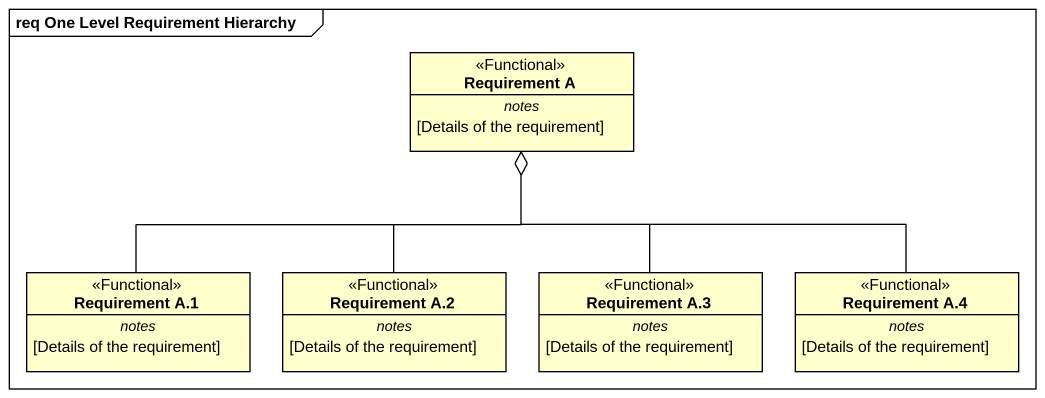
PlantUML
@startuml
mainframe req One Level Requirement Hierarchy
hide circle
hide empty members
class "Requirement A" as Requirement_A <<Functional>> {
  -- notes --
  [Details of the requirement]
}
class "Requirement A.1" as Requirement_A_1 <<Functional>> {
  -- notes --
  [Details of the requirement]
}
class "Requirement A.2" as Requirement_A_2 <<Functional>> {
  -- notes --
  [Details of the requirement]
}
class "Requirement A.3" as Requirement_A_3 <<Functional>> {
  -- notes --
  [Details of the requirement]
}
class "Requirement A.4" as Requirement_A_4 <<Functional>> {
  -- notes --
  [Details of the requirement]
}
Requirement_A_1 -right-o Requirement_A
Requirement_A_2 -up-o Requirement_A
Requirement_A_3 -up-o Requirement_A
Requirement_A_4 -left-o Requirement_A
@enduml
